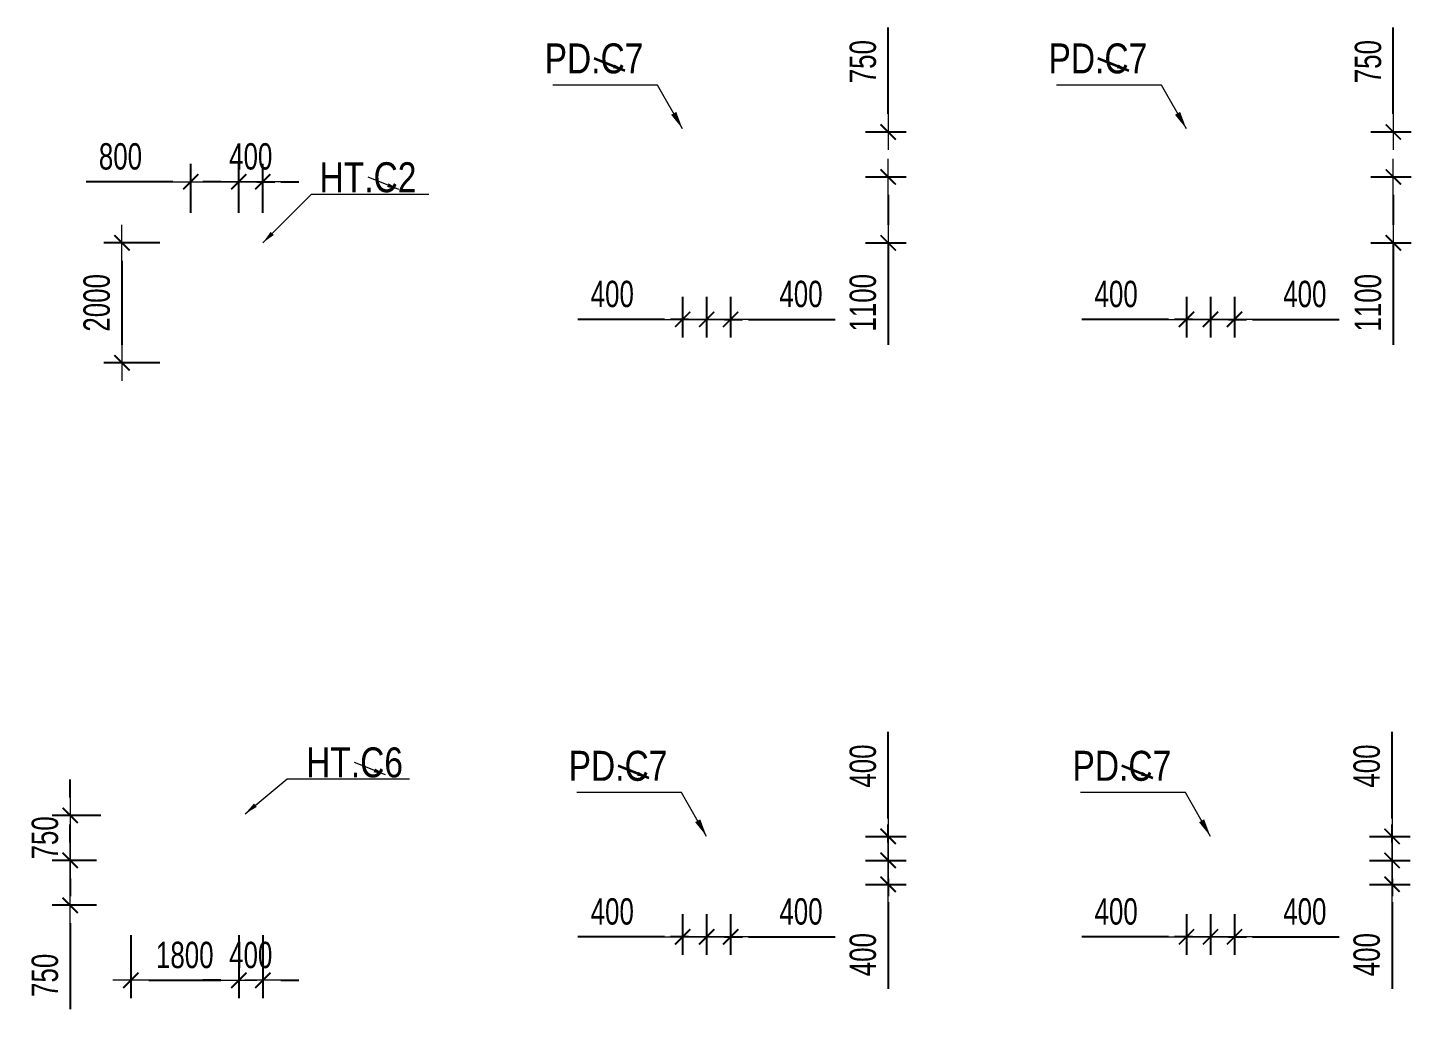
# Model space of a CAD drawing. Header units: millimetres. Extents: x -259680 to 286077, y -1281 to 94455.
# Drawn here: x 188081 to 211148, y 25715 to 42090 of the extents above; entities that cross this region are included whole.
import ezdxf
from ezdxf.enums import TextEntityAlignment as Align

# ---------------------------------------------------------------- set-up
doc = ezdxf.new("R2010")
doc.units = ezdxf.units.MM
doc.layers.get('0').update_dxf_attribs({"lineweight": 20})
doc.layers.get('Defpoints').update_dxf_attribs({"color": 151, "lineweight": 9})
for name, color, linetype, lineweight in [('$0$C1', 20, 'Continuous', 35), ('$1$NDC_S_ANNO', 7, 'Continuous', 20), ('$1$NDC_S_DIM', 1, 'Continuous', 15), ('$1$NDC_S_VN TEXT', 7, 'Continuous', 20), ('NDC_S_DIM', 1, 'Continuous', 15)]:
    doc.layers.add(name, color=color, linetype=linetype, lineweight=lineweight)
doc.styles.add('$1$NDC_DIM', font='', dxfattribs={"width": 0.75})
doc.styles.add('$2$ARIAL', font='arial.ttf', dxfattribs={"width": 0.8})
doc.styles.add('NDC_DIM', font='', dxfattribs={"width": 0.75})
doc.styles.get('$1$NDC_DIM').set_extended_font_data('Dotum')
doc.styles.get('NDC_DIM').set_extended_font_data('Dotum')
doc.dimstyles.new('$0$NDC_dim_150', dxfattribs={"dimscale": 150, "dimtxt": 2.2, "dimasz": 1.5, "dimexe": 1.5, "dimexo": 2.5, "dimgap": 1, "dimtad": 1, "dimdec": 0, "dimzin": 0, "dimdsep": 46, "dimtxsty": '$1$NDC_DIM', "dimblk": '$1$DIMMARK', "dimcen": 0.09, "dimdle": 1.2, "dimclrd": 1, "dimclre": 1, "dimclrt": 3, "dimadec": 0, "dimazin": 0, "dimtfac": 1, "dimtdec": 0, "dimtix": 1, "dimtofl": 0, "dimtmove": 0, "dimatfit": 3, "dimfxl": 6, "dimfxlon": 1, "dimtolj": 1, "dimtzin": 0, "dimarcsym": 0})
doc.dimstyles.new('$1$NDC_dim_iso', dxfattribs={"dimtxt": 2.2, "dimasz": 1, "dimexe": 1.5, "dimexo": 2.5, "dimgap": 1, "dimtad": 1, "dimdec": 0, "dimzin": 0, "dimdsep": 46, "dimtxsty": '$1$NDC_DIM', "dimblk": '$1$DIMMARK', "dimcen": 0.09, "dimdle": 1.2, "dimclrd": 1, "dimclre": 1, "dimclrt": 3, "dimadec": 0, "dimazin": 0, "dimtfac": 1, "dimtdec": 0, "dimtix": 1, "dimtofl": 0, "dimtmove": 0, "dimatfit": 3, "dimfxl": 6, "dimfxlon": 1, "dimtolj": 1, "dimtzin": 0, "dimarcsym": 0})
doc.dimstyles.new('NDC_dim_200', dxfattribs={"dimscale": 200, "dimtxt": 2.2, "dimasz": 1.5, "dimexe": 1.5, "dimexo": 2.5, "dimgap": 1, "dimtad": 1, "dimdec": 0, "dimzin": 0, "dimdsep": 46, "dimtxsty": 'NDC_DIM', "dimblk": 'DIMMARK', "dimcen": 0.09, "dimdle": 1.2, "dimclrd": 1, "dimclre": 1, "dimclrt": 3, "dimadec": 0, "dimazin": 0, "dimtfac": 1, "dimtdec": 0, "dimtix": 1, "dimtofl": 0, "dimtmove": 0, "dimatfit": 3, "dimfxl": 6, "dimfxlon": 1, "dimtolj": 1, "dimtzin": 0, "dimarcsym": 0})

# ---------------------------------------------------------------- blocks, each defined once
blk = doc.blocks.new('$1$DIMMARK')
at = {"layer": '$1$NDC_S_DIM', "color": 1}
blk.add_line((-1.5, 0), (1, 0), dxfattribs=at)
at = {"layer": '$1$NDC_S_DIM', "color": 2, "const_width": 0.1}
blk.add_lwpolyline([(-0.424, -0.424), (0.424, 0.424)], dxfattribs=at)
blk = doc.blocks.new('DIMMARK')
at = {"layer": 'NDC_S_DIM', "color": 1}
blk.add_line((-1.5, 0), (1, 0), dxfattribs=at)
at = {"layer": 'NDC_S_DIM', "color": 2, "const_width": 0.1}
blk.add_lwpolyline([(-0.424, -0.424), (0.424, 0.424)], dxfattribs=at)
blk = doc.blocks.new('*D830')
at = {"layer": 'Defpoints', "color": 0, "ltscale": 100, "transparency": 16777216}
for p in [(207800, 38100), (208200, 38100), (208200, 37224)]:
    blk.add_point(p, dxfattribs=at)
at = {"layer": 'NDC_S_DIM', "color": 1, "lineweight": -2, "ltscale": 100, "transparency": 16777216}
for p, q in [((207800, 37600), (207800, 36924)), ((208200, 37600), (208200, 36924)), ((207500, 37224), (207200, 37224)), ((208500, 37224), (209945, 37224))]:
    blk.add_line(p, q, dxfattribs=at)
at = {"layer": 'NDC_S_DIM', "color": 1, "lineweight": -2, "ltscale": 100, "transparency": 16777216, "xscale": 300, "yscale": 300, "zscale": 300}
blk.add_blockref('DIMMARK', (207800, 37224), dxfattribs=at)
at = {"layer": 'NDC_S_DIM', "color": 1, "lineweight": -2, "ltscale": 100, "transparency": 16777216, "xscale": 300, "yscale": 300, "zscale": 300, "rotation": 180}
blk.add_blockref('DIMMARK', (208200, 37224), dxfattribs=at)
at = {"layer": 'NDC_S_DIM', "color": 3, "ltscale": 100, "transparency": 16777216, "insert": (209373, 37645), "char_height": 440, "attachment_point": 5, "style": 'NDC_DIM'}
blk.add_mtext('\\A1;400', dxfattribs=at)
blk = doc.blocks.new('*D831')
at = {"layer": 'Defpoints', "color": 0, "ltscale": 100, "transparency": 16777216}
for p in [(207400, 38100), (207800, 38100), (207800, 37224)]:
    blk.add_point(p, dxfattribs=at)
at = {"layer": 'NDC_S_DIM', "color": 1, "lineweight": -2, "ltscale": 100, "transparency": 16777216}
for p, q in [((207400, 37600), (207400, 36924)), ((207800, 37600), (207800, 36924)), ((207100, 37224), (205655, 37224)), ((208100, 37224), (208400, 37224))]:
    blk.add_line(p, q, dxfattribs=at)
at = {"layer": 'NDC_S_DIM', "color": 1, "lineweight": -2, "ltscale": 100, "transparency": 16777216, "xscale": 300, "yscale": 300, "zscale": 300}
blk.add_blockref('DIMMARK', (207400, 37224), dxfattribs=at)
at = {"layer": 'NDC_S_DIM', "color": 1, "lineweight": -2, "ltscale": 100, "transparency": 16777216, "xscale": 300, "yscale": 300, "zscale": 300, "rotation": 180}
blk.add_blockref('DIMMARK', (207800, 37224), dxfattribs=at)
at = {"layer": 'NDC_S_DIM', "color": 3, "ltscale": 100, "transparency": 16777216, "insert": (206227, 37645), "char_height": 440, "attachment_point": 5, "style": 'NDC_DIM'}
blk.add_mtext('\\A1;400', dxfattribs=at)
blk = doc.blocks.new('*D834')
at = {"layer": 'Defpoints', "color": 0, "ltscale": 100, "transparency": 16777216}
for p in [(199400, 38100), (199800, 38100), (199800, 37224)]:
    blk.add_point(p, dxfattribs=at)
at = {"layer": 'NDC_S_DIM', "color": 1, "lineweight": -2, "ltscale": 100, "transparency": 16777216}
for p, q in [((199400, 37600), (199400, 36924)), ((199800, 37600), (199800, 36924)), ((199100, 37224), (198800, 37224)), ((200100, 37224), (201545, 37224))]:
    blk.add_line(p, q, dxfattribs=at)
at = {"layer": 'NDC_S_DIM', "color": 1, "lineweight": -2, "ltscale": 100, "transparency": 16777216, "xscale": 300, "yscale": 300, "zscale": 300}
blk.add_blockref('DIMMARK', (199400, 37224), dxfattribs=at)
at = {"layer": 'NDC_S_DIM', "color": 1, "lineweight": -2, "ltscale": 100, "transparency": 16777216, "xscale": 300, "yscale": 300, "zscale": 300, "rotation": 180}
blk.add_blockref('DIMMARK', (199800, 37224), dxfattribs=at)
at = {"layer": 'NDC_S_DIM', "color": 3, "ltscale": 100, "transparency": 16777216, "insert": (200973, 37645), "char_height": 440, "attachment_point": 5, "style": 'NDC_DIM'}
blk.add_mtext('\\A1;400', dxfattribs=at)
blk = doc.blocks.new('*D835')
at = {"layer": 'Defpoints', "color": 0, "ltscale": 100, "transparency": 16777216}
for p in [(199000, 38100), (199400, 38100), (199400, 37224)]:
    blk.add_point(p, dxfattribs=at)
at = {"layer": 'NDC_S_DIM', "color": 1, "lineweight": -2, "ltscale": 100, "transparency": 16777216}
for p, q in [((199000, 37600), (199000, 36924)), ((199400, 37600), (199400, 36924)), ((198700, 37224), (197255, 37224)), ((199700, 37224), (200000, 37224))]:
    blk.add_line(p, q, dxfattribs=at)
at = {"layer": 'NDC_S_DIM', "color": 1, "lineweight": -2, "ltscale": 100, "transparency": 16777216, "xscale": 300, "yscale": 300, "zscale": 300}
blk.add_blockref('DIMMARK', (199000, 37224), dxfattribs=at)
at = {"layer": 'NDC_S_DIM', "color": 1, "lineweight": -2, "ltscale": 100, "transparency": 16777216, "xscale": 300, "yscale": 300, "zscale": 300, "rotation": 180}
blk.add_blockref('DIMMARK', (199400, 37224), dxfattribs=at)
at = {"layer": 'NDC_S_DIM', "color": 3, "ltscale": 100, "transparency": 16777216, "insert": (197827, 37645), "char_height": 440, "attachment_point": 5, "style": 'NDC_DIM'}
blk.add_mtext('\\A1;400', dxfattribs=at)
blk = doc.blocks.new('*D836')
at = {"layer": 'Defpoints', "color": 0, "ltscale": 100, "transparency": 16777216}
for p in [(201551, 40350), (202427, 40350), (201551, 39600)]:
    blk.add_point(p, dxfattribs=at)
at = {"layer": 'NDC_S_DIM', "color": 1, "lineweight": -2, "ltscale": 100, "transparency": 16777216}
for p, q in [((202427, 40650), (202427, 42090)), ((202051, 40350), (202727, 40350)), ((202051, 39600), (202727, 39600)), ((202427, 39300), (202427, 39000))]:
    blk.add_line(p, q, dxfattribs=at)
at = {"layer": 'NDC_S_DIM', "color": 1, "lineweight": -2, "ltscale": 100, "transparency": 16777216, "xscale": 300, "yscale": 300, "zscale": 300}
for p, rotation in [((202427, 40350), 270), ((202427, 39600), 90)]:
    blk.add_blockref('DIMMARK', p, dxfattribs=dict(at, rotation=rotation))
at = {"layer": 'NDC_S_DIM', "color": 3, "ltscale": 100, "transparency": 16777216, "insert": (202006, 41523), "char_height": 440, "attachment_point": 5, "rotation": 90, "style": 'NDC_DIM'}
blk.add_mtext('\\A1;750', dxfattribs=at)
blk = doc.blocks.new('*D837')
at = {"layer": 'Defpoints', "color": 0, "ltscale": 100, "transparency": 16777216}
for p in [(201551, 39600), (202427, 39600), (201551, 38500)]:
    blk.add_point(p, dxfattribs=at)
at = {"layer": 'NDC_S_DIM', "color": 1, "lineweight": -2, "ltscale": 100, "transparency": 16777216}
for p, q in [((202051, 39600), (202727, 39600)), ((202427, 39300), (202427, 38800)), ((202051, 38500), (202727, 38500)), ((202427, 38500), (202427, 36802))]:
    blk.add_line(p, q, dxfattribs=at)
at = {"layer": 'NDC_S_DIM', "color": 1, "lineweight": -2, "ltscale": 100, "transparency": 16777216, "xscale": 300, "yscale": 300, "zscale": 300}
for p, rotation in [((202427, 39600), 90), ((202427, 38500), 270)]:
    blk.add_blockref('DIMMARK', p, dxfattribs=dict(at, rotation=rotation))
at = {"layer": 'NDC_S_DIM', "color": 3, "ltscale": 100, "transparency": 16777216, "insert": (202006, 37501), "char_height": 440, "attachment_point": 5, "rotation": 90, "style": 'NDC_DIM'}
blk.add_mtext('\\A1;1100', dxfattribs=at)
blk = doc.blocks.new('*D838')
at = {"layer": 'Defpoints', "color": 0, "ltscale": 100, "transparency": 16777216}
for p in [(199400, 27800), (199800, 27800), (199800, 26924)]:
    blk.add_point(p, dxfattribs=at)
at = {"layer": 'NDC_S_DIM', "color": 1, "lineweight": -2, "ltscale": 100, "transparency": 16777216}
for p, q in [((199400, 27300), (199400, 26624)), ((199800, 27300), (199800, 26624)), ((199100, 26924), (198800, 26924)), ((200100, 26924), (201545, 26924))]:
    blk.add_line(p, q, dxfattribs=at)
at = {"layer": 'NDC_S_DIM', "color": 1, "lineweight": -2, "ltscale": 100, "transparency": 16777216, "xscale": 300, "yscale": 300, "zscale": 300}
blk.add_blockref('DIMMARK', (199400, 26924), dxfattribs=at)
at = {"layer": 'NDC_S_DIM', "color": 1, "lineweight": -2, "ltscale": 100, "transparency": 16777216, "xscale": 300, "yscale": 300, "zscale": 300, "rotation": 180}
blk.add_blockref('DIMMARK', (199800, 26924), dxfattribs=at)
at = {"layer": 'NDC_S_DIM', "color": 3, "ltscale": 100, "transparency": 16777216, "insert": (200973, 27345), "char_height": 440, "attachment_point": 5, "style": 'NDC_DIM'}
blk.add_mtext('\\A1;400', dxfattribs=at)
blk = doc.blocks.new('*D839')
at = {"layer": 'Defpoints', "color": 0, "ltscale": 100, "transparency": 16777216}
for p in [(199000, 27800), (199400, 27800), (199400, 26924)]:
    blk.add_point(p, dxfattribs=at)
at = {"layer": 'NDC_S_DIM', "color": 1, "lineweight": -2, "ltscale": 100, "transparency": 16777216}
for p, q in [((199000, 27300), (199000, 26624)), ((199400, 27300), (199400, 26624)), ((198700, 26924), (197255, 26924)), ((199700, 26924), (200000, 26924))]:
    blk.add_line(p, q, dxfattribs=at)
at = {"layer": 'NDC_S_DIM', "color": 1, "lineweight": -2, "ltscale": 100, "transparency": 16777216, "xscale": 300, "yscale": 300, "zscale": 300}
blk.add_blockref('DIMMARK', (199000, 26924), dxfattribs=at)
at = {"layer": 'NDC_S_DIM', "color": 1, "lineweight": -2, "ltscale": 100, "transparency": 16777216, "xscale": 300, "yscale": 300, "zscale": 300, "rotation": 180}
blk.add_blockref('DIMMARK', (199400, 26924), dxfattribs=at)
at = {"layer": 'NDC_S_DIM', "color": 3, "ltscale": 100, "transparency": 16777216, "insert": (197827, 27345), "char_height": 440, "attachment_point": 5, "style": 'NDC_DIM'}
blk.add_mtext('\\A1;400', dxfattribs=at)
blk = doc.blocks.new('*D840')
at = {"layer": 'Defpoints', "color": 0, "ltscale": 100, "transparency": 16777216}
for p in [(201551, 28600), (202427, 28600), (201551, 28200)]:
    blk.add_point(p, dxfattribs=at)
at = {"layer": 'NDC_S_DIM', "color": 1, "lineweight": -2, "ltscale": 100, "transparency": 16777216}
for p, q in [((202427, 28900), (202427, 30345)), ((202051, 28600), (202727, 28600)), ((202051, 28200), (202727, 28200)), ((202427, 27900), (202427, 27600))]:
    blk.add_line(p, q, dxfattribs=at)
at = {"layer": 'NDC_S_DIM', "color": 1, "lineweight": -2, "ltscale": 100, "transparency": 16777216, "xscale": 300, "yscale": 300, "zscale": 300}
for p, rotation in [((202427, 28600), 270), ((202427, 28200), 90)]:
    blk.add_blockref('DIMMARK', p, dxfattribs=dict(at, rotation=rotation))
at = {"layer": 'NDC_S_DIM', "color": 3, "ltscale": 100, "transparency": 16777216, "insert": (202006, 29773), "char_height": 440, "attachment_point": 5, "rotation": 90, "style": 'NDC_DIM'}
blk.add_mtext('\\A1;400', dxfattribs=at)
blk = doc.blocks.new('*D841')
at = {"layer": 'Defpoints', "color": 0, "ltscale": 100, "transparency": 16777216}
for p in [(201551, 28200), (202427, 28200), (201551, 27800)]:
    blk.add_point(p, dxfattribs=at)
at = {"layer": 'NDC_S_DIM', "color": 1, "lineweight": -2, "ltscale": 100, "transparency": 16777216}
for p, q in [((202427, 28500), (202427, 28800)), ((202051, 28200), (202727, 28200)), ((202051, 27800), (202727, 27800)), ((202427, 27500), (202427, 26055))]:
    blk.add_line(p, q, dxfattribs=at)
at = {"layer": 'NDC_S_DIM', "color": 1, "lineweight": -2, "ltscale": 100, "transparency": 16777216, "xscale": 300, "yscale": 300, "zscale": 300}
for p, rotation in [((202427, 28200), 270), ((202427, 27800), 90)]:
    blk.add_blockref('DIMMARK', p, dxfattribs=dict(at, rotation=rotation))
at = {"layer": 'NDC_S_DIM', "color": 3, "ltscale": 100, "transparency": 16777216, "insert": (202006, 26627), "char_height": 440, "attachment_point": 5, "rotation": 90, "style": 'NDC_DIM'}
blk.add_mtext('\\A1;400', dxfattribs=at)
blk = doc.blocks.new('*D842')
at = {"layer": 'Defpoints', "color": 0, "ltscale": 100, "transparency": 16777216}
for p in [(207800, 27800), (208200, 27800), (208200, 26924)]:
    blk.add_point(p, dxfattribs=at)
at = {"layer": 'NDC_S_DIM', "color": 1, "lineweight": -2, "ltscale": 100, "transparency": 16777216}
for p, q in [((207800, 27300), (207800, 26624)), ((208200, 27300), (208200, 26624)), ((207500, 26924), (207200, 26924)), ((208500, 26924), (209945, 26924))]:
    blk.add_line(p, q, dxfattribs=at)
at = {"layer": 'NDC_S_DIM', "color": 1, "lineweight": -2, "ltscale": 100, "transparency": 16777216, "xscale": 300, "yscale": 300, "zscale": 300}
blk.add_blockref('DIMMARK', (207800, 26924), dxfattribs=at)
at = {"layer": 'NDC_S_DIM', "color": 1, "lineweight": -2, "ltscale": 100, "transparency": 16777216, "xscale": 300, "yscale": 300, "zscale": 300, "rotation": 180}
blk.add_blockref('DIMMARK', (208200, 26924), dxfattribs=at)
at = {"layer": 'NDC_S_DIM', "color": 3, "ltscale": 100, "transparency": 16777216, "insert": (209373, 27345), "char_height": 440, "attachment_point": 5, "style": 'NDC_DIM'}
blk.add_mtext('\\A1;400', dxfattribs=at)
blk = doc.blocks.new('*D843')
at = {"layer": 'Defpoints', "color": 0, "ltscale": 100, "transparency": 16777216}
for p in [(207400, 27800), (207800, 27800), (207800, 26924)]:
    blk.add_point(p, dxfattribs=at)
at = {"layer": 'NDC_S_DIM', "color": 1, "lineweight": -2, "ltscale": 100, "transparency": 16777216}
for p, q in [((207400, 27300), (207400, 26624)), ((207800, 27300), (207800, 26624)), ((207100, 26924), (205655, 26924)), ((208100, 26924), (208400, 26924))]:
    blk.add_line(p, q, dxfattribs=at)
at = {"layer": 'NDC_S_DIM', "color": 1, "lineweight": -2, "ltscale": 100, "transparency": 16777216, "xscale": 300, "yscale": 300, "zscale": 300}
blk.add_blockref('DIMMARK', (207400, 26924), dxfattribs=at)
at = {"layer": 'NDC_S_DIM', "color": 1, "lineweight": -2, "ltscale": 100, "transparency": 16777216, "xscale": 300, "yscale": 300, "zscale": 300, "rotation": 180}
blk.add_blockref('DIMMARK', (207800, 26924), dxfattribs=at)
at = {"layer": 'NDC_S_DIM', "color": 3, "ltscale": 100, "transparency": 16777216, "insert": (206227, 27345), "char_height": 440, "attachment_point": 5, "style": 'NDC_DIM'}
blk.add_mtext('\\A1;400', dxfattribs=at)
blk = doc.blocks.new('*D844')
at = {"layer": 'Defpoints', "color": 0, "ltscale": 100, "transparency": 16777216}
for p in [(209951, 28600), (210827, 28600), (209951, 28200)]:
    blk.add_point(p, dxfattribs=at)
at = {"layer": 'NDC_S_DIM', "color": 1, "lineweight": -2, "ltscale": 100, "transparency": 16777216}
for p, q in [((210827, 28900), (210827, 30345)), ((210451, 28600), (211127, 28600)), ((210451, 28200), (211127, 28200)), ((210827, 27900), (210827, 27600))]:
    blk.add_line(p, q, dxfattribs=at)
at = {"layer": 'NDC_S_DIM', "color": 1, "lineweight": -2, "ltscale": 100, "transparency": 16777216, "xscale": 300, "yscale": 300, "zscale": 300}
for p, rotation in [((210827, 28600), 270), ((210827, 28200), 90)]:
    blk.add_blockref('DIMMARK', p, dxfattribs=dict(at, rotation=rotation))
at = {"layer": 'NDC_S_DIM', "color": 3, "ltscale": 100, "transparency": 16777216, "insert": (210406, 29773), "char_height": 440, "attachment_point": 5, "rotation": 90, "style": 'NDC_DIM'}
blk.add_mtext('\\A1;400', dxfattribs=at)
blk = doc.blocks.new('*D845')
at = {"layer": 'Defpoints', "color": 0, "ltscale": 100, "transparency": 16777216}
for p in [(209951, 28200), (210827, 28200), (209951, 27800)]:
    blk.add_point(p, dxfattribs=at)
at = {"layer": 'NDC_S_DIM', "color": 1, "lineweight": -2, "ltscale": 100, "transparency": 16777216}
for p, q in [((210827, 28500), (210827, 28800)), ((210451, 28200), (211127, 28200)), ((210451, 27800), (211127, 27800)), ((210827, 27500), (210827, 26055))]:
    blk.add_line(p, q, dxfattribs=at)
at = {"layer": 'NDC_S_DIM', "color": 1, "lineweight": -2, "ltscale": 100, "transparency": 16777216, "xscale": 300, "yscale": 300, "zscale": 300}
for p, rotation in [((210827, 28200), 270), ((210827, 27800), 90)]:
    blk.add_blockref('DIMMARK', p, dxfattribs=dict(at, rotation=rotation))
at = {"layer": 'NDC_S_DIM', "color": 3, "ltscale": 100, "transparency": 16777216, "insert": (210406, 26627), "char_height": 440, "attachment_point": 5, "rotation": 90, "style": 'NDC_DIM'}
blk.add_mtext('\\A1;400', dxfattribs=at)
blk = doc.blocks.new('*D925')
at = {"layer": 'Defpoints', "color": 0, "ltscale": 100, "transparency": 16777216}
for p in [(190784, 38500), (189653, 36500), (190784, 36500)]:
    blk.add_point(p, dxfattribs=at)
at = {"layer": 'NDC_S_DIM', "color": 1, "lineweight": -2, "ltscale": 100, "transparency": 16777216}
for p, q in [((190284, 38500), (189353, 38500)), ((189653, 38200), (189653, 36800)), ((190284, 36500), (189353, 36500))]:
    blk.add_line(p, q, dxfattribs=at)
at = {"layer": 'NDC_S_DIM', "color": 1, "lineweight": -2, "ltscale": 100, "transparency": 16777216, "xscale": 300, "yscale": 300, "zscale": 300}
for p, rotation in [((189653, 38500), 90), ((189653, 36500), 270)]:
    blk.add_blockref('DIMMARK', p, dxfattribs=dict(at, rotation=rotation))
at = {"layer": 'NDC_S_DIM', "color": 3, "ltscale": 100, "transparency": 16777216, "insert": (189233, 37500), "char_height": 440, "attachment_point": 5, "rotation": 90, "style": 'NDC_DIM'}
blk.add_mtext('\\A1;2000', dxfattribs=at)
blk = doc.blocks.new('*D926')
at = {"layer": 'Defpoints', "color": 0, "ltscale": 100, "transparency": 16777216}
for p in [(191600, 39520), (190800, 38500), (191600, 38500)]:
    blk.add_point(p, dxfattribs=at)
at = {"layer": 'NDC_S_DIM', "color": 1, "lineweight": -2, "ltscale": 100, "transparency": 16777216}
for p, q in [((190800, 39000), (190800, 39820)), ((191600, 39000), (191600, 39820)), ((190500, 39520), (189056, 39520)), ((191900, 39520), (192200, 39520))]:
    blk.add_line(p, q, dxfattribs=at)
at = {"layer": 'NDC_S_DIM', "color": 1, "lineweight": -2, "ltscale": 100, "transparency": 16777216, "xscale": 300, "yscale": 300, "zscale": 300}
blk.add_blockref('DIMMARK', (190800, 39520), dxfattribs=at)
at = {"layer": 'NDC_S_DIM', "color": 1, "lineweight": -2, "ltscale": 100, "transparency": 16777216, "xscale": 300, "yscale": 300, "zscale": 300, "rotation": 180}
blk.add_blockref('DIMMARK', (191600, 39520), dxfattribs=at)
at = {"layer": 'NDC_S_DIM', "color": 3, "ltscale": 100, "transparency": 16777216, "insert": (189628, 39940), "char_height": 440, "attachment_point": 5, "style": 'NDC_DIM'}
blk.add_mtext('\\A1;800', dxfattribs=at)
blk = doc.blocks.new('*D927')
at = {"layer": 'Defpoints', "color": 0, "ltscale": 100, "transparency": 16777216}
for p in [(192000, 39520), (191600, 38500), (192000, 38500)]:
    blk.add_point(p, dxfattribs=at)
at = {"layer": 'NDC_S_DIM', "color": 1, "lineweight": -2, "ltscale": 100, "transparency": 16777216}
for p, q in [((191600, 39000), (191600, 39820)), ((192000, 39000), (192000, 39820)), ((191300, 39520), (191000, 39520)), ((192300, 39520), (192600, 39520))]:
    blk.add_line(p, q, dxfattribs=at)
at = {"layer": 'NDC_S_DIM', "color": 1, "lineweight": -2, "ltscale": 100, "transparency": 16777216, "xscale": 300, "yscale": 300, "zscale": 300}
blk.add_blockref('DIMMARK', (191600, 39520), dxfattribs=at)
at = {"layer": 'NDC_S_DIM', "color": 1, "lineweight": -2, "ltscale": 100, "transparency": 16777216, "xscale": 300, "yscale": 300, "zscale": 300, "rotation": 180}
blk.add_blockref('DIMMARK', (192000, 39520), dxfattribs=at)
at = {"layer": 'NDC_S_DIM', "color": 3, "ltscale": 100, "transparency": 16777216, "insert": (191800, 39940), "char_height": 440, "attachment_point": 5, "style": 'NDC_DIM'}
blk.add_mtext('\\A1;400', dxfattribs=at)
blk = doc.blocks.new('*D972')
at = {"layer": 'Defpoints', "color": 0, "ltscale": 100, "transparency": 16777216}
for p in [(189800, 27450), (191600, 27450), (191600, 26199)]:
    blk.add_point(p, dxfattribs=at)
at = {"layer": 'NDC_S_DIM', "color": 1, "lineweight": -2, "ltscale": 100, "transparency": 16777216}
for p, q in [((189800, 26950), (189800, 25899)), ((191600, 26950), (191600, 25899)), ((190100, 26199), (191300, 26199))]:
    blk.add_line(p, q, dxfattribs=at)
at = {"layer": 'NDC_S_DIM', "color": 1, "lineweight": -2, "ltscale": 100, "transparency": 16777216, "xscale": 300, "yscale": 300, "zscale": 300, "rotation": 180}
blk.add_blockref('DIMMARK', (189800, 26199), dxfattribs=at)
at = {"layer": 'NDC_S_DIM', "color": 1, "lineweight": -2, "ltscale": 100, "transparency": 16777216, "xscale": 300, "yscale": 300, "zscale": 300}
blk.add_blockref('DIMMARK', (191600, 26199), dxfattribs=at)
at = {"layer": 'NDC_S_DIM', "color": 3, "ltscale": 100, "transparency": 16777216, "insert": (190700, 26619), "char_height": 440, "attachment_point": 5, "style": 'NDC_DIM'}
blk.add_mtext('\\A1;1800', dxfattribs=at)
blk = doc.blocks.new('*D973')
at = {"layer": 'Defpoints', "color": 0, "ltscale": 100, "transparency": 16777216}
for p in [(191600, 27450), (192000, 27450), (192000, 26199)]:
    blk.add_point(p, dxfattribs=at)
at = {"layer": 'NDC_S_DIM', "color": 1, "lineweight": -2, "ltscale": 100, "transparency": 16777216}
for p, q in [((191600, 26950), (191600, 25899)), ((192000, 26950), (192000, 25899)), ((191300, 26199), (191000, 26199)), ((192300, 26199), (192600, 26199))]:
    blk.add_line(p, q, dxfattribs=at)
at = {"layer": 'NDC_S_DIM', "color": 1, "lineweight": -2, "ltscale": 100, "transparency": 16777216, "xscale": 300, "yscale": 300, "zscale": 300}
blk.add_blockref('DIMMARK', (191600, 26199), dxfattribs=at)
at = {"layer": 'NDC_S_DIM', "color": 1, "lineweight": -2, "ltscale": 100, "transparency": 16777216, "xscale": 300, "yscale": 300, "zscale": 300, "rotation": 180}
blk.add_blockref('DIMMARK', (192000, 26199), dxfattribs=at)
at = {"layer": 'NDC_S_DIM', "color": 3, "ltscale": 100, "transparency": 16777216, "insert": (191800, 26619), "char_height": 440, "attachment_point": 5, "style": 'NDC_DIM'}
blk.add_mtext('\\A1;400', dxfattribs=at)
blk = doc.blocks.new('*D974')
at = {"layer": 'Defpoints', "color": 0, "ltscale": 100, "transparency": 16777216}
for p in [(189730, 28200), (188790, 27450), (189730, 27450)]:
    blk.add_point(p, dxfattribs=at)
at = {"layer": 'NDC_S_DIM', "color": 1, "lineweight": -2, "ltscale": 100, "transparency": 16777216}
for p, q in [((188790, 28500), (188790, 28800)), ((189230, 28200), (188490, 28200)), ((189230, 27450), (188490, 27450)), ((188790, 27150), (188790, 25715))]:
    blk.add_line(p, q, dxfattribs=at)
at = {"layer": 'NDC_S_DIM', "color": 1, "lineweight": -2, "ltscale": 100, "transparency": 16777216, "xscale": 300, "yscale": 300, "zscale": 300}
for p, rotation in [((188790, 28200), 270), ((188790, 27450), 90)]:
    blk.add_blockref('DIMMARK', p, dxfattribs=dict(at, rotation=rotation))
at = {"layer": 'NDC_S_DIM', "color": 3, "ltscale": 100, "transparency": 16777216, "insert": (188370, 26282), "char_height": 440, "attachment_point": 5, "rotation": 90, "style": 'NDC_DIM'}
blk.add_mtext('\\A1;750', dxfattribs=at)
blk = doc.blocks.new('*D975')
at = {"layer": 'Defpoints', "color": 0, "ltscale": 100, "transparency": 16777216}
for p in [(188790, 28950), (189800, 28950), (189730, 28200)]:
    blk.add_point(p, dxfattribs=at)
at = {"layer": 'NDC_S_DIM', "color": 1, "lineweight": -2, "ltscale": 100, "transparency": 16777216}
for p, q in [((188790, 29250), (188790, 29550)), ((189300, 28950), (188490, 28950)), ((189230, 28200), (188490, 28200)), ((188790, 27900), (188790, 27600))]:
    blk.add_line(p, q, dxfattribs=at)
at = {"layer": 'NDC_S_DIM', "color": 1, "lineweight": -2, "ltscale": 100, "transparency": 16777216, "xscale": 300, "yscale": 300, "zscale": 300}
for p, rotation in [((188790, 28950), 270), ((188790, 28200), 90)]:
    blk.add_blockref('DIMMARK', p, dxfattribs=dict(at, rotation=rotation))
at = {"layer": 'NDC_S_DIM', "color": 3, "ltscale": 100, "transparency": 16777216, "insert": (188370, 28575), "char_height": 440, "attachment_point": 5, "rotation": 90, "style": 'NDC_DIM'}
blk.add_mtext('\\A1;750', dxfattribs=at)
blk = doc.blocks.new('*D1148')
at = {"layer": 'Defpoints', "color": 0, "ltscale": 100, "transparency": 16777216}
for p in [(209972, 40350), (210848, 40350), (209972, 39600)]:
    blk.add_point(p, dxfattribs=at)
at = {"layer": 'NDC_S_DIM', "color": 1, "lineweight": -2, "ltscale": 100, "transparency": 16777216}
for p, q in [((210848, 40650), (210848, 42090)), ((210472, 40350), (211148, 40350)), ((210472, 39600), (211148, 39600)), ((210848, 39300), (210848, 39000))]:
    blk.add_line(p, q, dxfattribs=at)
at = {"layer": 'NDC_S_DIM', "color": 1, "lineweight": -2, "ltscale": 100, "transparency": 16777216, "xscale": 300, "yscale": 300, "zscale": 300}
for p, rotation in [((210848, 40350), 270), ((210848, 39600), 90)]:
    blk.add_blockref('DIMMARK', p, dxfattribs=dict(at, rotation=rotation))
at = {"layer": 'NDC_S_DIM', "color": 3, "ltscale": 100, "transparency": 16777216, "insert": (210428, 41523), "char_height": 440, "attachment_point": 5, "rotation": 90, "style": 'NDC_DIM'}
blk.add_mtext('\\A1;750', dxfattribs=at)
blk = doc.blocks.new('*D1149')
at = {"layer": 'Defpoints', "color": 0, "ltscale": 100, "transparency": 16777216}
for p in [(209972, 39600), (210848, 39600), (209972, 38500)]:
    blk.add_point(p, dxfattribs=at)
at = {"layer": 'NDC_S_DIM', "color": 1, "lineweight": -2, "ltscale": 100, "transparency": 16777216}
for p, q in [((210472, 39600), (211148, 39600)), ((210848, 39300), (210848, 38800)), ((210472, 38500), (211148, 38500)), ((210848, 38500), (210848, 36802))]:
    blk.add_line(p, q, dxfattribs=at)
at = {"layer": 'NDC_S_DIM', "color": 1, "lineweight": -2, "ltscale": 100, "transparency": 16777216, "xscale": 300, "yscale": 300, "zscale": 300}
for p, rotation in [((210848, 39600), 90), ((210848, 38500), 270)]:
    blk.add_blockref('DIMMARK', p, dxfattribs=dict(at, rotation=rotation))
at = {"layer": 'NDC_S_DIM', "color": 3, "ltscale": 100, "transparency": 16777216, "insert": (210428, 37501), "char_height": 440, "attachment_point": 5, "rotation": 90, "style": 'NDC_DIM'}
blk.add_mtext('\\A1;1100', dxfattribs=at)
blk = doc.blocks.new('*U220')
at = {"layer": '$1$NDC_S_ANNO', "ltscale": 0.8, "style": '$2$ARIAL', "width": 0.8, "flags": 1}
blk.add_attdef('CHU_THICH', text='', height=2.5, dxfattribs=at).set_placement((0, 0), align=Align.MIDDLE_CENTER)
at = {"layer": '$1$NDC_S_ANNO', "ltscale": 0.8, "style": '$2$ARIAL', "width": 0.8}
blk.add_attdef('TEN', text='', height=2.5, dxfattribs=at).set_placement((-2.58, 1.03), align=Align.MIDDLE_CENTER)
at = {"layer": 'Defpoints'}
blk.add_leader([(0, 0), (-2.58, 1.03)], dimstyle='$1$NDC_dim_iso', override={"dimgap": 0.625, "dimtad": 0}, dxfattribs=at)
blk = doc.blocks.new('$0$co t check')
at = {"layer": '$0$C1', "color": 0, "xscale": 200, "yscale": 200, "zscale": 200}
for p in [(195998, 41371), (204398, 41371), (196398, 29571), (204798, 29571)]:
    blk.add_blockref('*U220', p, dxfattribs=at).add_auto_attribs({'TEN': 'PD.C7'})
at = {"layer": '$1$NDC_S_VN TEXT', "xscale": 200, "yscale": 200, "zscale": 200}
for p, values in [((192230, 39389), {'TEN': 'HT.C2'}), ((192006, 29628), {'TEN': 'HT.C6'})]:
    blk.add_blockref('*U220', p, dxfattribs=at).add_auto_attribs(values)
at = {"layer": '$0$C1', "color": 0}
for points in [[(196959, 40400), (196542, 41132), (194793, 41132)], [(205359, 40400), (204942, 41132), (203193, 41132)], [(197359, 28600), (196942, 29332), (195193, 29332)], [(205759, 28600), (205342, 29332), (203593, 29332)]]:
    blk.add_leader(points, dimstyle='$0$NDC_dim_150', override={"dimasz": 2, "dimgap": 1, "dimtad": 0}, dxfattribs=at)
for points in [[(189960, 38500), (190771, 39314), (192728, 39314)], [(189664, 28976), (190364, 29561), (192406, 29561)]]:
    blk.add_leader(points, dimstyle='$0$NDC_dim_150', override={"dimgap": 1, "dimtad": 0})

msp = doc.modelspace()

# ---------------------------------------------------------------- block references
at = {"layer": '$1$NDC_S_DIM'}
msp.add_blockref('$0$co t check', (2040.6, 0), dxfattribs=at)

# ---------------------------------------------------------------- dimensions: what is measured, and where the dimension line sits
at = {"layer": 'NDC_S_DIM', "ltscale": 100}
for base, p1, p2, picture, middle in [((202426.7, 40350), (201551.2, 39600), (201551.2, 40350), '*D836', (202426.7, 41522.5)), ((210848, 40350), (209972.4, 39600), (209972.4, 40350), '*D1148', (210848, 41522.5)), ((202426.7, 39600), (201551.2, 38500), (201551.2, 39600), '*D837', (202426.7, 37501)), ((210848, 39600), (209972.4, 38500), (209972.4, 39600), '*D1149', (210848, 37501)), ((202426.7, 28600), (201551.2, 28200), (201551.2, 28600), '*D840', (202426.7, 29772.5)), ((210826.7, 28600), (209951.2, 28200), (209951.2, 28600), '*D844', (210826.7, 29772.5)), ((188790, 27450), (189730, 28200), (189730, 27450), '*D974', (188790, 26282.4)), ((202426.7, 28200), (201551.2, 27800), (201551.2, 28200), '*D841', (202426.7, 26627.5)), ((210826.7, 28200), (209951.2, 27800), (209951.2, 28200), '*D845', (210826.7, 26627.5))]:
    dim = msp.add_linear_dim(base=base, p1=p1, p2=p2, angle=90, dimstyle='NDC_dim_200', dxfattribs=at)
    dim.commit()
    dim.dimension.update_dxf_attribs({"geometry": picture, "text_midpoint": middle, "dimtype": 160})
for base, p1, p2, picture, middle in [((191600, 39519.8), (190800, 38500), (191600, 38500), '*D926', (189628.1, 39519.8)), ((199400, 37224.4), (199000, 38100), (199400, 38100), '*D835', (197827.5, 37224.4)), ((199800, 37224.4), (199400, 38100), (199800, 38100), '*D834', (200972.5, 37224.4)), ((207800, 37224.4), (207400, 38100), (207800, 38100), '*D831', (206227.5, 37224.4)), ((208200, 37224.4), (207800, 38100), (208200, 38100), '*D830', (209372.5, 37224.4)), ((199400, 26924.4), (199000, 27800), (199400, 27800), '*D839', (197827.5, 26924.4)), ((199800, 26924.4), (199400, 27800), (199800, 27800), '*D838', (200972.5, 26924.4)), ((207800, 26924.4), (207400, 27800), (207800, 27800), '*D843', (206227.5, 26924.4)), ((208200, 26924.4), (207800, 27800), (208200, 27800), '*D842', (209372.5, 26924.4))]:
    dim = msp.add_linear_dim(base=base, p1=p1, p2=p2, dimstyle='NDC_dim_200', dxfattribs=at)
    dim.commit()
    dim.dimension.update_dxf_attribs({"geometry": picture, "text_midpoint": middle, "dimtype": 160})
for base, p1, p2, picture, middle in [((192000, 39519.8), (191600, 38500), (192000, 38500), '*D927', (191800, 39940.1)), ((191600, 26198.7), (189800, 27450), (191600, 27450), '*D972', (190700, 26619)), ((192000, 26198.7), (191600, 27450), (192000, 27450), '*D973', (191800, 26619))]:
    dim = msp.add_linear_dim(base=base, p1=p1, p2=p2, dimstyle='NDC_dim_200', dxfattribs=at)
    dim.commit()
    dim.dimension.update_dxf_attribs({"geometry": picture, "text_midpoint": middle})
for base, p1, p2, picture, middle in [((189653.4, 36500), (190784, 38500), (190784, 36500), '*D925', (189233.1, 37500)), ((188790, 28950), (189730, 28200), (189800, 28950), '*D975', (188369.7, 28575))]:
    dim = msp.add_linear_dim(base=base, p1=p1, p2=p2, angle=90, dimstyle='NDC_dim_200', dxfattribs=at)
    dim.commit()
    dim.dimension.update_dxf_attribs({"geometry": picture, "text_midpoint": middle})

doc.saveas('drawing.dxf')
